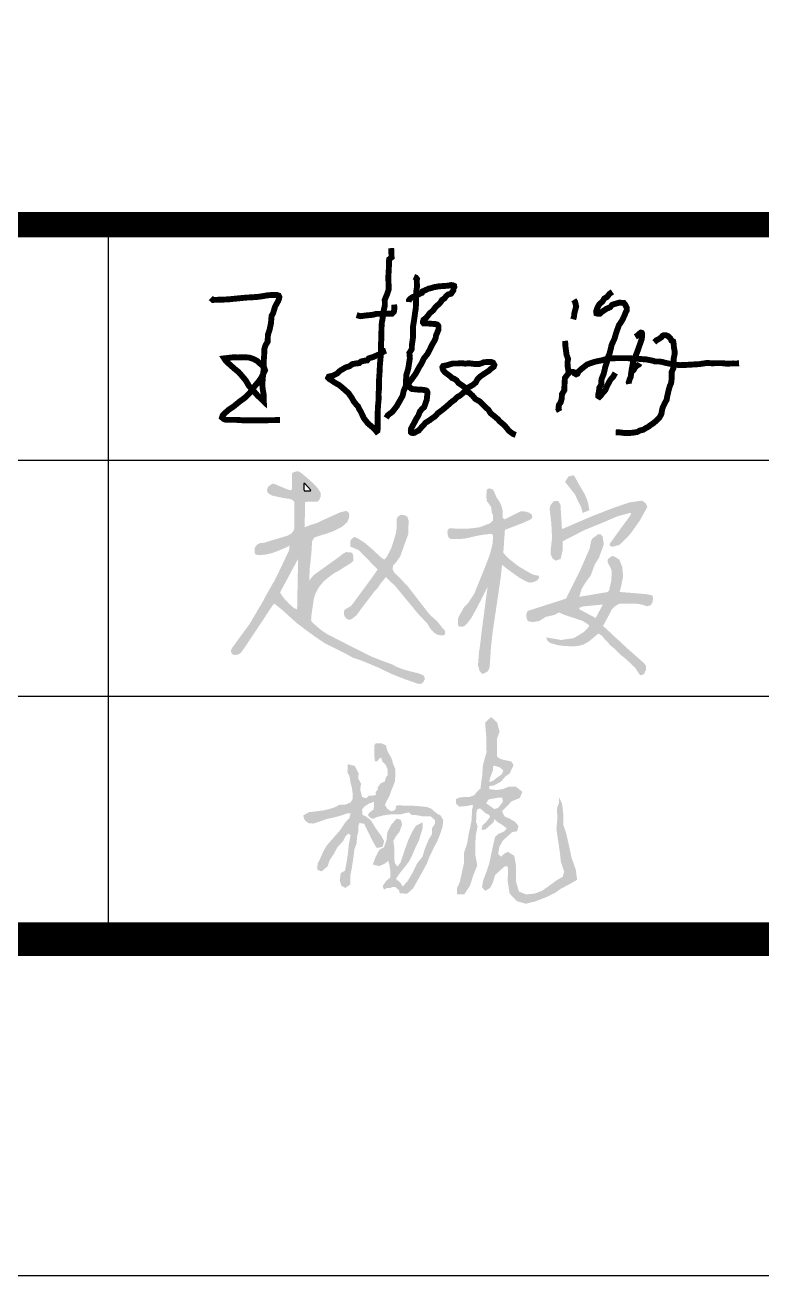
# Model space of a CAD drawing. Header units: millimetres. Extents: x 0 to 420, y 0 to 297.
# Drawn here: x 267.53 to 289.41, y 0 to 37.12 of the extents above; entities that cross this region are included whole.
import ezdxf

# ---------------------------------------------------------------- set-up
doc = ezdxf.new("R2010")
doc.units = ezdxf.units.MM
doc.layers.add('图框', color=7, linetype='Continuous')

# ---------------------------------------------------------------- blocks, each defined once
blk = doc.blocks.new('b')
at = {"const_width": 0.3}
for points in [[(1883.224, 704.845), (1883.244, 704.369), (1883.119, 704.277), (1883.113, 704.088), (1883.103, 703.776), (1883.077, 703.357), (1883.093, 702.939), (1883.09, 702.714), (1883.001, 702.467), (1882.897, 702.216), (1882.9, 701.925), (1882.845, 701.682), (1882.802, 701.463), (1882.782, 701.212), (1882.75, 701.087), (1882.74, 700.946), (1882.73, 700.777), (1882.727, 700.577), (1882.727, 700.39), (1882.727, 700.23), (1882.704, 700.017), (1882.704, 699.837), (1882.704, 699.596), (1882.682, 699.25), (1882.65, 698.915), (1882.634, 698.542), (1882.608, 698.18), (1882.608, 697.724), (1882.579, 697.424), (1882.585, 697.151), (1882.55, 696.792), (1882.54, 696.524), (1882.537, 696.133), (1882.534, 695.832), (1882.539, 695.675), (1882.522, 695.553), (1882.474, 695.516), (1882.384, 695.626), (1882.238, 695.76), (1882.043, 695.922), (1881.836, 696.182), (1881.677, 696.523), (1881.587, 696.667), (1881.539, 696.797), (1881.429, 696.906), (1881.307, 697.06), (1881.218, 697.227), (1881.043, 697.476), (1880.9, 697.597), (1880.754, 697.731), (1880.579, 697.873), (1880.343, 698.008), (1880.229, 698.09), (1880.087, 698.175), (1880.018, 698.24), (1880.051, 698.309), (1880.25, 698.353), (1880.461, 698.459), (1880.636, 698.617), (1880.909, 698.776), (1881.104, 698.837), (1881.246, 698.943), (1881.437, 698.979), (1881.592, 698.991), (1881.685, 699.073), (1881.844, 699.113), (1882.006, 699.134), (1882.083, 699.239), (1882.312, 699.306), (1882.531, 699.407), (1882.688, 699.464), (1882.785, 699.544), (1882.894, 699.607), (1882.963, 699.63)], [(1884.381, 703.386), (1884.483, 703.344), (1884.535, 703.277), (1884.526, 703.175), (1884.538, 702.885), (1884.504, 702.668), (1884.495, 702.371), (1884.492, 702.106), (1884.477, 701.793), (1884.438, 701.539), (1884.392, 701.192), (1884.33, 700.822), (1884.33, 700.271), (1884.276, 699.893), (1884.276, 699.716), (1884.152, 699.515), (1884.176, 699.253), (1884.091, 698.705), (1883.999, 698.402), (1883.976, 698.098), (1883.968, 697.83), (1883.864, 697.588), (1883.803, 697.326), (1883.647, 697.049), (1883.509, 696.807), (1883.284, 696.513), (1883.059, 696.349), (1882.969, 696.206)], [(1884.121, 702.1), (1884.13, 702.196), (1884.194, 702.269), (1884.302, 702.351), (1884.433, 702.395), (1884.523, 702.438), (1884.663, 702.517), (1884.789, 702.569), (1884.818, 702.645), (1884.946, 702.698), (1885.124, 702.782), (1885.297, 702.821), (1885.42, 702.862), (1885.674, 702.903), (1885.974, 702.923), (1886.155, 702.938), (1886.263, 702.967), (1886.348, 702.961), (1886.429, 702.926), (1886.438, 702.868), (1886.403, 702.804), (1886.388, 702.699), (1886.339, 702.629), (1886.278, 702.53), (1886.126, 702.492), (1886.021, 702.398), (1885.93, 702.282), (1885.808, 702.208), (1885.755, 702.114), (1885.688, 702.024), (1885.574, 701.931), (1885.452, 701.805), (1885.35, 701.665), (1885.18, 701.53), (1885.084, 701.393), (1884.985, 701.283), (1884.868, 701.195), (1884.847, 701.125), (1884.845, 701.055), (1884.871, 701.02), (1885.037, 701.015), (1885.224, 701), (1885.32, 700.991), (1885.454, 700.988), (1885.554, 700.962), (1885.597, 700.931), (1885.625, 700.882), (1885.631, 700.822), (1885.63, 700.69), (1885.584, 700.588), (1885.556, 700.511), (1885.513, 700.428), (1885.49, 700.284), (1885.439, 700.147), (1885.33, 699.971), (1885.17, 699.646), (1885.068, 699.456), (1884.886, 699.23), (1884.769, 698.975), (1884.66, 698.808), (1884.478, 698.466), (1884.259, 698.16), (1884.171, 698.058), (1884.112, 697.931), (1884.115, 697.863), (1884.158, 697.77), (1884.27, 697.68), (1884.392, 697.666), (1884.574, 697.648), (1884.765, 697.641), (1884.901, 697.626), (1885.006, 697.606), (1885.038, 697.581), (1885.063, 697.531), (1885.074, 697.476), (1885.061, 697.398), (1885.047, 697.253), (1885.036, 697.118), (1885.002, 697.05), (1884.968, 696.929), (1884.898, 696.749), (1884.796, 696.664), (1884.684, 696.53), (1884.608, 696.328), (1884.49, 696.143), (1884.396, 695.954), (1884.238, 695.666), (1884.221, 695.581), (1884.231, 695.521), (1884.233, 695.476), (1884.26, 695.448), (1884.321, 695.433), (1884.401, 695.444), (1884.487, 695.497), (1884.626, 695.566), (1884.831, 695.802), (1884.991, 695.971), (1885.186, 696.091), (1885.336, 696.206), (1885.446, 696.271), (1885.601, 696.446), (1885.8, 696.59), (1886.057, 696.802), (1886.217, 696.947), (1886.337, 697.052), (1886.457, 697.127), (1886.572, 697.257), (1886.741, 697.347), (1886.906, 697.501), (1887.162, 697.762), (1887.362, 697.872), (1887.522, 697.997), (1887.617, 698.171), (1887.767, 698.321), (1887.952, 698.446), (1888.198, 698.607), (1888.313, 698.712), (1888.443, 698.807), (1888.478, 698.897), (1888.408, 699.017), (1888.318, 699.052), (1888.123, 699.052), (1887.938, 699.037), (1887.843, 698.992), (1887.713, 698.952), (1887.463, 698.952), (1887.173, 698.987), (1887.003, 698.967), (1886.793, 698.992), (1886.573, 698.972), (1886.343, 698.972), (1886.073, 698.887), (1885.867, 698.845), (1885.831, 698.782), (1885.846, 698.701), (1885.884, 698.617), (1885.968, 698.523), (1886.207, 698.341), (1886.308, 698.244), (1886.441, 698.192), (1886.557, 698.111), (1886.641, 697.989), (1886.865, 697.838), (1887.006, 697.733), (1887.09, 697.621), (1887.129, 697.512), (1887.209, 697.477), (1887.297, 697.4), (1887.36, 697.344), (1887.504, 697.172), (1887.729, 697.046), (1887.866, 696.919), (1888.058, 696.714), (1888.166, 696.633), (1888.282, 696.445), (1888.462, 696.302), (1888.65, 696.141), (1888.766, 696.015), (1888.97, 695.846), (1889.102, 695.696), (1889.215, 695.551), (1889.429, 695.388), (1889.567, 695.344)], [(1874.039, 702.309), (1874.142, 702.21), (1874.3, 702.214), (1874.453, 702.219), (1874.665, 702.225), (1874.961, 702.241), (1875.186, 702.264), (1875.415, 702.286), (1875.644, 702.309), (1875.892, 702.331), (1876.153, 702.344), (1876.458, 702.367), (1876.724, 702.407), (1876.917, 702.443), (1877.133, 702.461), (1877.398, 702.466), (1877.493, 702.43), (1877.529, 702.362), (1877.515, 702.268), (1877.461, 702.138), (1877.353, 701.945), (1877.304, 701.846), (1877.213, 701.535), (1877.139, 701.407), (1877.123, 701.27), (1877.104, 701.028), (1877.036, 700.697), (1876.949, 700.436), (1876.934, 700.083), (1876.828, 699.909), (1876.763, 699.7), (1876.759, 699.405), (1876.729, 699.028), (1876.729, 698.844), (1876.732, 698.647), (1876.707, 698.497), (1876.688, 698.236), (1876.661, 697.914), (1876.681, 697.685), (1876.727, 697.416), (1876.74, 697.042), (1876.412, 697.357), (1876.195, 697.606), (1875.979, 697.836), (1875.827, 698.104), (1875.637, 698.333), (1875.453, 698.54), (1875.255, 698.701), (1874.946, 698.973), (1874.79, 699.129), (1874.721, 699.235), (1874.992, 699.267), (1875.195, 699.29), (1875.416, 699.281), (1875.692, 699.295), (1875.991, 699.276), (1876.235, 699.194), (1876.42, 699.092), (1876.544, 698.973), (1876.659, 698.881), (1876.76, 698.752), (1876.802, 698.628), (1876.701, 698.426), (1876.59, 698.219), (1876.456, 698.033), (1876.304, 697.854), (1876.176, 697.693), (1876.047, 697.509), (1875.793, 697.245), (1875.507, 697.038), (1875.204, 696.79), (1874.946, 696.615), (1874.752, 696.445), (1874.647, 696.332), (1874.609, 696.225), (1874.702, 696.148), (1874.819, 696.106), (1875.3, 696.109), (1875.639, 696.087), (1876.013, 696.084), (1876.41, 696.086), (1876.773, 696.081), (1877.075, 696.092), (1877.403, 696.094), (1877.555, 696.094)], [(1892.521, 702.215), (1892.587, 702.11), (1892.614, 701.997), (1892.641, 701.859), (1892.59, 701.689), (1892.545, 701.516), (1892.536, 701.375), (1892.491, 701.222)], [(1894.485, 702.62), (1894.336, 702.517), (1894.205, 702.354), (1894.079, 702.288), (1893.985, 702.134), (1893.812, 701.98), (1893.714, 701.789), (1893.658, 701.63), (1893.672, 701.527), (1893.751, 701.504), (1893.859, 701.513), (1893.948, 701.602), (1894.185, 701.759), (1894.358, 701.833), (1894.489, 701.969), (1894.677, 702.026), (1894.829, 702.068), (1894.976, 702.063), (1895.06, 702.063), (1895.128, 701.984), (1895.17, 701.895), (1895.222, 701.806), (1895.221, 701.681), (1895.163, 701.58), (1895.114, 701.448), (1895.01, 701.223), (1894.926, 701.077), (1894.825, 700.938), (1894.724, 700.663), (1894.641, 700.408), (1894.594, 700.238), (1894.449, 699.927), (1894.351, 699.506), (1894.226, 699.205), (1894.206, 699.04), (1894.128, 698.812), (1894.045, 698.458), (1893.996, 698.336), (1893.943, 698.206), (1893.922, 698.088), (1893.922, 697.929), (1893.898, 697.868), (1893.825, 697.75), (1893.812, 697.648), (1893.793, 697.508), (1893.767, 697.405), (1893.772, 697.313), (1893.827, 697.28), (1893.91, 697.363), (1893.996, 697.481), (1894.122, 697.614), (1894.161, 697.707), (1894.211, 697.822), (1894.377, 698.137), (1894.521, 698.298), (1894.636, 698.493)], [(1881.463, 701.437), (1881.649, 701.381), (1881.904, 701.415), (1882.138, 701.437), (1882.323, 701.459), (1882.472, 701.503), (1882.694, 701.503), (1883.054, 701.507), (1883.261, 701.507), (1883.361, 701.6), (1883.391, 701.8), (1883.372, 701.974)], [(1892.079, 700.128), (1892.092, 699.866), (1892.121, 699.648), (1892.151, 699.424), (1892.23, 699.208), (1892.2, 699.025), (1892.209, 698.831), (1892.236, 698.658), (1892.269, 698.493), (1892.16, 698.361), (1892.07, 698.238), (1892.056, 698.059), (1892.046, 697.844), (1892.037, 697.613), (1891.919, 697.415), (1891.905, 697.188), (1891.855, 697.001), (1891.76, 696.863), (1891.738, 696.641), (1891.797, 696.535)], [(1896.619, 700.053), (1896.73, 700.156), (1896.869, 700.231), (1896.971, 700.303), (1897.038, 700.379), (1897.105, 700.414), (1897.204, 700.414), (1897.329, 700.361), (1897.387, 700.307), (1897.458, 700.223), (1897.49, 700.142), (1897.579, 700.098), (1897.606, 699.964), (1897.619, 699.781), (1897.65, 699.629), (1897.664, 699.504), (1897.601, 699.203), (1897.601, 699.003), (1897.588, 698.73), (1897.507, 698.548), (1897.503, 698.198), (1897.476, 697.979), (1897.404, 697.814), (1897.355, 697.636), (1897.275, 697.295), (1897.248, 697.134), (1897.15, 696.951), (1897.038, 696.715), (1896.975, 696.392), (1896.881, 696.227), (1896.756, 696.093), (1896.591, 695.95), (1896.417, 695.834), (1896.322, 695.759), (1896.172, 695.677), (1896.062, 695.606), (1895.892, 695.566), (1895.747, 695.488), (1895.55, 695.456), (1895.306, 695.433), (1895.077, 695.441), (1894.861, 695.468), (1894.656, 695.476)], [(1895.653, 700.332), (1895.766, 700.4), (1895.829, 700.472), (1895.933, 700.548), (1895.978, 700.539), (1896.001, 700.499), (1896.001, 700.391), (1895.978, 700.219), (1895.888, 699.957), (1895.802, 699.705), (1895.666, 699.351), (1895.54, 699.076), (1895.499, 698.827), (1895.472, 698.688), (1895.445, 698.512), (1895.418, 698.289), (1895.368, 698.181), (1895.318, 698.014), (1895.332, 697.933)], [(1892.373, 698.557), (1892.509, 698.538), (1892.556, 698.467), (1892.64, 698.423), (1892.706, 698.453), (1892.774, 698.576), (1892.911, 698.701), (1893.206, 698.929), (1893.433, 699.011), (1893.635, 699.073), (1894.012, 699.15), (1894.17, 699.204), (1894.358, 699.226), (1894.67, 699.245), (1895.205, 699.248), (1895.429, 699.234), (1895.7, 699.218), (1896.227, 699.18), (1896.563, 699.112), (1896.664, 699.074), (1896.875, 699.074), (1897.019, 699.055), (1897.183, 699.008), (1897.49, 698.945), (1897.607, 698.894), (1897.749, 698.91), (1897.916, 698.891), (1898.189, 698.899), (1898.594, 698.924), (1898.914, 698.943), (1899.312, 699.003), (1899.54, 698.986), (1899.745, 698.99), (1899.905, 698.99), (1900.064, 698.992), (1900.314, 698.965), (1900.457, 698.971), (1900.628, 698.978), (1900.75, 698.973), (1900.936, 698.982)], [(1895.481, 698.567), (1895.573, 698.649), (1895.633, 698.763), (1895.722, 698.858), (1895.839, 698.924), (1895.874, 698.984)]]:
    blk.add_lwpolyline(points, dxfattribs=at)
blk = doc.blocks.new('赵桉')
h = blk.add_hatch(color=256)
h.paths.add_polyline_path([(18.393, -56.42), (17.965, -56.033), (17.781, -55.885), (17.724, -55.848), (17.702, -55.875), (16.826, -57.193), (16.744, -57.305), (16.658, -57.362), (16.574, -57.372), (16.505, -57.362), (16.467, -57.321), (16.449, -57.284), (16.449, -57.231), (16.473, -57.173), (17, -56.452), (17.402, -55.772), (17.457, -55.659), (17.681, -55.266), (17.745, -55.158), (17.906, -54.828), (18.172, -54.267), (18.182, -54.205), (18.186, -54.127), (18.081, -54.183), (17.972, -54.23), (17.806, -54.297), (17.645, -54.355), (17.487, -54.389), (17.374, -54.404), (17.262, -54.404), (17.186, -54.395), (17.158, -54.361), (17.149, -54.318), (17.149, -54.242), (17.157, -54.176), (17.226, -54.096), (17.314, -54.051), (17.426, -54.043), (17.752, -53.943), (18.128, -53.832), (18.233, -53.771), (18.308, -53.688), (18.33, -53.609), (18.326, -53.494), (18.329, -53.192), (18.329, -52.838), (18.308, -52.806), (18.24, -52.754), (18.176, -52.739), (18.033, -52.72), (17.823, -52.676), (17.667, -52.64), (17.569, -52.586), (17.524, -52.537), (17.519, -52.461), (17.556, -52.369), (17.682, -52.288), (17.74, -52.299), (17.867, -52.351), (18.114, -52.455), (18.229, -52.486), (18.261, -52.45), (18.26, -51.986), (18.291, -51.959), (18.365, -51.929), (18.452, -51.919), (18.569, -51.998), (18.718, -52.127), (18.888, -52.278), (19.017, -52.414), (19.106, -52.552), (19.116, -52.61), (19.102, -52.705), (19.059, -52.781), (19.013, -52.822), (18.907, -52.823), (18.755, -52.827), (18.646, -52.828), (18.639, -53.373), (18.64, -53.581), (18.788, -53.523), (19.029, -53.444), (19.126, -53.394), (19.69, -53.139), (19.856, -53.1), (19.935, -53.131), (19.962, -53.213), (19.946, -53.317), (19.901, -53.429), (19.737, -53.574), (19.5, -53.694), (19.275, -53.775), (19.091, -53.828), (18.939, -53.882), (18.9, -53.916), (18.87, -53.968), (18.855, -54.018), (18.848, -54.14), (18.833, -54.374), (18.803, -54.649), (18.786, -54.797), (18.768, -55.167), (18.901, -55.003), (19.683, -54.441), (19.762, -54.377), (19.862, -54.318), (20.023, -54.332), (20.057, -54.361), (20.076, -54.426), (20.08, -54.49), (20.078, -54.584), (20.024, -54.634), (19.906, -54.708), (19.78, -54.786), (19.657, -54.865), (19.507, -54.945), (19.389, -55.034), (19.213, -55.175), (19.076, -55.333), (19.009, -55.446), (18.966, -55.528), (18.913, -55.67), (18.84, -56.163), (18.826, -56.352), (18.868, -56.412), (19.102, -56.616), (19.27, -56.733), (19.574, -56.891), (20.181, -57.203), (20.62, -57.42), (21.038, -57.583), (21.226, -57.647), (21.353, -57.72), (21.581, -57.808), (21.886, -57.886), (22.023, -57.918), (22.168, -57.98), (22.207, -58.078), (22.158, -58.18), (22.086, -58.233), (21.973, -58.221), (21.836, -58.17), (21.619, -58.094), (21.466, -58.036), (21.183, -57.921), (20.854, -57.759), (20.603, -57.654), (20.31, -57.534), (20.061, -57.451), (19.87, -57.342), (19.616, -57.216), (19.442, -57.129), (19.23, -57.023), (19.043, -56.896), (18.767, -56.703), (18.548, -56.537)])
h.paths.add_polyline_path([(18.411, -56.016), (18.318, -55.983), (18.164, -55.845), (17.996, -55.661), (17.903, -55.518), (18.441, -54.518)], flags=16)
h.paths.add_polyline_path([(18.621, -52.499), (18.607, -52.448), (18.613, -52.28), (18.64, -52.28), (18.72, -52.376), (18.819, -52.481), (18.805, -52.499)], flags=16)
h = blk.add_hatch(color=256)
h.paths.add_polyline_path([(20.997, -54.542), (20.902, -54.476), (20.768, -54.351), (20.652, -54.242), (20.53, -54.137), (20.415, -54.039), (20.302, -53.969), (20.186, -53.898), (20.103, -53.869), (20.015, -53.945), (19.994, -53.99), (19.99, -54.038), (19.99, -54.154), (20.231, -54.258), (20.803, -54.832), (20.705, -54.977), (20.558, -55.181), (20.073, -55.84), (20.002, -55.928), (19.833, -56.017), (19.804, -56.07), (19.804, -56.131), (19.804, -56.179), (19.829, -56.239), (19.871, -56.285), (19.915, -56.319), (19.984, -56.329), (20.047, -56.295), (20.177, -56.192), (20.301, -56.02), (20.487, -55.774), (20.69, -55.506), (20.781, -55.415), (20.886, -55.261), (21.013, -55.103), (21.045, -55.062), (21.325, -55.329), (22.002, -56.149), (22.274, -56.437), (22.383, -56.615), (22.471, -56.703), (22.565, -56.766), (22.689, -56.793), (22.752, -56.793), (22.79, -56.766), (22.809, -56.735), (22.797, -56.649), (22.71, -56.55), (22.57, -56.373), (22.34, -56.167), (21.686, -55.321), (21.292, -54.917), (21.245, -54.822), (21.263, -54.71), (21.341, -54.632), (21.471, -54.449), (21.56, -54.202), (21.708, -53.795), (21.723, -53.382), (21.681, -53.269), (21.64, -53.24), (21.585, -53.225), (21.531, -53.212), (21.468, -53.223), (21.427, -53.249), (21.389, -53.283), (21.369, -53.342), (21.369, -53.451), (21.369, -53.531), (21.369, -53.587), (21.358, -53.661), (21.345, -53.75), (21.306, -53.885), (21.262, -54.035), (21.227, -54.142), (21.19, -54.24), (21.141, -54.331), (21.07, -54.464)])
h.paths.add_polyline_path([(24.459, -55.044), (24.496, -54.695), (24.651, -54.822), (24.996, -55.07), (25.206, -55.186), (25.29, -55.22), (25.358, -55.223), (25.452, -55.201), (25.524, -55.169), (25.594, -55.095), (25.588, -55.022), (25.419, -54.99), (25.265, -54.905), (24.978, -54.736), (24.7, -54.516), (24.533, -54.344), (24.577, -53.707), (24.581, -53.658), (24.826, -53.565), (25.107, -53.458), (25.364, -53.341), (25.397, -53.272), (25.372, -53.202), (25.311, -53.156), (25.215, -53.121), (25.103, -53.109), (25.05, -53.109), (24.57, -53.346), (24.514, -53.302), (24.514, -53.106), (24.494, -53.007), (24.455, -52.887), (24.402, -52.8), (24.325, -52.68), (24.262, -52.527), (24.221, -52.461), (24.127, -52.428), (24.06, -52.447), (24.037, -52.485), (24.031, -52.684), (24.042, -52.803), (24.171, -52.978), (24.191, -53.152), (24.224, -53.209), (24.228, -53.385), (24.138, -53.464), (24.003, -53.516), (23.84, -53.579), (23.566, -53.618), (23.318, -53.623), (23.125, -53.623), (22.938, -53.608), (22.885, -53.659), (22.873, -53.727), (22.889, -53.839), (22.925, -53.905), (22.98, -53.93), (23.345, -53.925), (23.552, -53.884), (23.771, -53.831), (23.975, -53.798), (24.19, -53.778), (24.228, -53.815), (24.218, -54.053), (24.14, -54.372), (24.024, -54.678), (23.918, -54.946), (23.736, -55.391), (23.667, -55.559), (23.493, -55.826), (23.37, -55.95), (23.252, -56.157), (23.196, -56.267), (23.185, -56.379), (23.193, -56.476), (23.206, -56.52), (23.261, -56.537), (23.316, -56.532), (23.374, -56.516), (23.454, -56.444), (23.585, -56.272), (23.706, -56.053), (23.899, -55.686), (24.009, -55.466), (24.065, -55.355), (23.881, -56.748), (23.85, -57.029), (23.813, -57.282), (23.791, -57.544), (23.782, -57.683), (23.831, -57.853), (23.893, -57.923), (23.953, -57.923), (24.078, -57.853), (24.128, -57.739), (24.166, -57.145), (24.214, -56.71), (24.404, -55.433)])
h.paths.add_polyline_path([(27.491, -55.875), (27.275, -56.274), (26.796, -56.02), (26.794, -55.971), (26.906, -55.931)], flags=16)
h.paths.add_polyline_path([(27.855, -55.924), (27.969, -55.852), (28.198, -55.852), (28.501, -55.854), (28.595, -55.865), (28.728, -55.901), (28.786, -55.928), (28.905, -55.899), (28.963, -55.812), (28.979, -55.683), (28.958, -55.603), (28.788, -55.569), (28.425, -55.537), (28.13, -55.515), (27.99, -55.5), (28.033, -55.323), (28.09, -55.043), (28.065, -54.758), (27.976, -54.54), (27.845, -54.459), (27.769, -54.431), (27.672, -54.498), (27.635, -54.541), (27.636, -54.63), (27.697, -54.748), (27.743, -54.831), (27.752, -54.954), (27.737, -55.18), (27.679, -55.44), (27.641, -55.504), (26.789, -55.645), (26.863, -55.402), (26.971, -55.227), (27.129, -55.013), (27.249, -54.689), (27.371, -54.494), (27.518, -54.093), (27.484, -53.86), (27.427, -53.794), (27.343, -53.794), (27.169, -53.924), (27.135, -54.007), (27.102, -54.198), (26.825, -54.838), (26.392, -55.702), (25.257, -56.065), (25.217, -56.155), (25.224, -56.294), (25.266, -56.368), (25.404, -56.398), (25.606, -56.363), (25.788, -56.243), (26.049, -56.185), (26.185, -56.113), (26.37, -56.19), (26.886, -56.361), (27.081, -56.484), (27.075, -56.534), (26.913, -56.699), (26.624, -56.873), (26.244, -56.927), (25.814, -56.851), (25.829, -56.937), (25.918, -57.013), (26.151, -57.08), (26.358, -57.108), (26.628, -57.115), (26.782, -57.1), (26.912, -57.062), (27.065, -56.978), (27.362, -56.733), (27.467, -56.807), (27.559, -56.921), (27.672, -57.03), (27.68, -57.069), (27.788, -57.144), (28.03, -57.381), (28.167, -57.487), (28.294, -57.606), (28.45, -57.754), (28.569, -57.94), (28.605, -57.976), (28.708, -57.945), (28.772, -57.799), (28.77, -57.69), (28.701, -57.606), (28.209, -57.172), (27.99, -56.966), (27.84, -56.833), (27.634, -56.635), (27.495, -56.51), (27.704, -56.124), (27.753, -56.02)])
h.paths.add_polyline_path([(28.313, -53.152), (28.33, -53.188), (28.259, -53.295), (28.083, -53.531), (27.693, -54.072), (27.698, -54.133), (27.76, -54.163), (27.964, -54.111), (28.062, -54.033), (28.307, -53.778), (28.587, -53.383), (28.81, -52.978), (28.758, -52.867), (28.656, -52.792), (28.276, -52.845), (27.764, -53.022), (27.168, -53.253), (26.274, -53.638), (26.23, -52.905), (26.156, -52.797), (26.018, -52.814), (25.929, -52.936), (25.909, -53.042), (25.926, -53.194), (25.956, -53.445), (25.971, -53.672), (25.978, -53.913), (25.943, -54.231), (25.943, -54.391), (25.991, -54.505), (26.082, -54.572), (26.233, -54.526), (26.293, -54.28), (26.298, -53.997), (26.971, -53.652), (27.48, -53.448), (27.913, -53.26)])
h.paths.add_polyline_path([(27.043, -52.832), (26.951, -52.601), (26.806, -52.357), (26.63, -52.037), (26.468, -52.073), (26.367, -52.237), (26.647, -52.589), (26.851, -53.001), (26.887, -53.156), (27.089, -53.077)])
for p, q in [((18.613, -52.283), (18.607, -52.448)), ((18.64, -52.28), (18.613, -52.28)), ((18.72, -52.376), (18.64, -52.28)), ((18.607, -52.448), (18.621, -52.499)), ((18.621, -52.499), (18.805, -52.499)), ((18.819, -52.481), (18.72, -52.376)), ((18.805, -52.499), (18.819, -52.481))]:
    blk.add_line(p, q)
blk = doc.blocks.new('A$C41152480')
blk.add_blockref('赵桉', (-21.686, 55.321))

msp = doc.modelspace()

# ---------------------------------------------------------------- hatches: boundary and pattern name
h = msp.add_hatch(color=256)
h.paths.add_polyline_path([(278.285, 13.864), (278.21, 13.977), (278.268, 14.103), (278.343, 14.239), (278.408, 14.421), (278.505, 14.657), (278.526, 14.896), (278.517, 15.054), (278.451, 15.205), (278.426, 15.318), (278.38, 15.416), (278.311, 15.53), (278.263, 15.654), (278.245, 15.746), (278.107, 15.812), (277.942, 15.812), (277.897, 15.746), (277.897, 15.615), (277.899, 15.411), (277.915, 15.272), (277.981, 15.272), (278.045, 15.359), (278.114, 15.384), (278.116, 15.313), (278.161, 15.24), (278.24, 15.162), (278.295, 15.023), (278.293, 14.858), (278.244, 14.803), (278.208, 14.677), (278.084, 14.62), (278.001, 14.508), (278.001, 14.435), (277.937, 14.366), (277.944, 14.274), (277.869, 14.259), (277.744, 14.259), (277.65, 14.176), (277.533, 14.217), (277.479, 14.435), (277.503, 14.615), (277.416, 14.77), (277.432, 14.907), (277.317, 15.138), (277.108, 15.188), (277.1, 14.955), (277.166, 14.81), (277.192, 14.635), (277.231, 14.485), (277.253, 14.323), (277.253, 14.156), (277.192, 14.055), (277.047, 13.993), (276.849, 13.98), (276.735, 13.914), (276.616, 13.874), (276.396, 13.817), (276.154, 13.787), (275.961, 13.765), (275.785, 13.668), (275.825, 13.536), (275.939, 13.439), (276.084, 13.426), (276.278, 13.488), (276.502, 13.567), (276.717, 13.611), (276.933, 13.672), (277.113, 13.734), (277.192, 13.729), (277.157, 13.593), (277.026, 13.448), (276.877, 13.225), (276.665, 12.982), (276.491, 12.784), (276.392, 12.616), (276.317, 12.448), (276.212, 12.225), (276.205, 12.057), (276.33, 12.007), (276.51, 12.156), (276.572, 12.343), (276.696, 12.523), (276.796, 12.715), (276.976, 12.914), (277.032, 13.032), (277.119, 13.132), (277.193, 13.082), (277.138, 12.796), (277.113, 12.541), (277.075, 12.287), (277.026, 12.026), (276.901, 11.957), (276.87, 11.746), (276.92, 11.578), (277.041, 11.518), (277.189, 11.622), (277.189, 11.908), (277.227, 12.095), (277.277, 12.413), (277.31, 12.677), (277.376, 12.842), (277.381, 13.045), (277.425, 13.188), (277.42, 13.336), (277.453, 13.446), (277.596, 13.419), (277.662, 13.281), (277.805, 12.99), (277.904, 12.809), (277.969, 12.699), (278.145, 12.738), (278.189, 12.908), (278.101, 13.062), (277.925, 13.309), (277.788, 13.534), (277.634, 13.649), (277.541, 13.682), (277.535, 13.847), (277.596, 13.924), (277.744, 14.023), (277.893, 14.072), (277.89, 13.958), (277.871, 13.837), (277.769, 13.77), (277.703, 13.684), (277.743, 13.632), (277.792, 13.58), (277.873, 13.572), (277.991, 13.626), (278.154, 13.665), (278.317, 13.694), (278.45, 13.7), (278.698, 13.7), (278.796, 13.733), (278.918, 13.756), (279.018, 13.678), (279.136, 13.678), (279.338, 13.64), (279.571, 13.64), (279.7, 13.529), (279.7, 13.426), (279.613, 13.293), (279.605, 13.106), (279.518, 12.965), (279.396, 12.676), (279.331, 12.451), (279.163, 12.238), (279.041, 11.982), (278.889, 11.723), (278.74, 11.556), (278.677, 11.665), (278.539, 11.786), (278.66, 11.963), (278.824, 12.165), (278.94, 12.32), (279.022, 12.484), (279.134, 12.751), (279.22, 12.919), (279.332, 13.29), (279.332, 13.462), (279.134, 13.363), (279.022, 13.186), (278.897, 12.915), (278.798, 12.635), (278.677, 12.269), (278.578, 12.148), (278.505, 12.264), (278.487, 12.419), (278.487, 12.579), (278.487, 12.742), (278.462, 12.906), (278.531, 13.04), (278.647, 13.186), (278.72, 13.393), (278.69, 13.535), (278.561, 13.574), (278.401, 13.393), (278.285, 13.173), (278.258, 12.935), (278.215, 12.813), (278.186, 12.724), (278.049, 12.649), (277.936, 12.438), (277.851, 12.211), (278.04, 12.164), (278.207, 12.235), (278.306, 12.319), (278.343, 12.22), (278.368, 12.071), (278.368, 11.907), (278.369, 11.825), (278.24, 11.712), (278.143, 11.566), (278.185, 11.464), (278.27, 11.513), (278.367, 11.513), (278.429, 11.54), (278.532, 11.54), (278.631, 11.446), (278.653, 11.355), (278.875, 11.348), (279.052, 11.507), (279.204, 11.779), (279.311, 11.968), (279.459, 12.242), (279.539, 12.452), (279.664, 12.707), (279.769, 12.914), (279.842, 13.085), (279.924, 13.331), (279.944, 13.534), (279.851, 13.683), (279.794, 13.697), (279.706, 13.765), (279.588, 13.867), (279.469, 13.916), (279.29, 13.936), (279.111, 13.952), (278.883, 13.957), (278.798, 13.96), (278.75, 13.961), (278.586, 13.969), (278.533, 13.943), (278.544, 13.887), (278.495, 13.818), (278.398, 13.79)])
h.paths.add_polyline_path([(282.294, 14.368), (282.105, 14.517), (281.882, 14.517), (281.699, 14.446), (281.517, 14.423), (281.317, 14.448), (281.317, 14.543), (281.451, 14.557), (281.657, 14.671), (281.788, 14.823), (281.922, 14.92), (282.032, 15.168), (281.961, 15.27), (281.796, 15.304), (281.646, 15.341), (281.535, 15.415), (281.535, 15.719), (281.535, 15.935), (281.616, 16.154), (281.544, 16.428), (281.364, 16.59), (281.187, 16.417), (281.22, 15.994), (281.229, 15.546), (281.121, 15.156), (281.1, 14.844), (281.071, 14.652), (281.051, 14.468), (280.957, 14.382), (280.863, 14.268), (280.732, 14.219), (280.45, 14.206), (280.327, 14.157), (280.319, 14.022), (280.414, 13.929), (280.626, 13.945), (280.787, 13.977), (280.831, 13.967), (280.799, 13.835), (280.787, 13.535), (280.743, 13.308), (280.695, 13.107), (280.655, 12.838), (280.563, 12.568), (280.563, 12.276), (280.503, 12.001), (280.436, 11.688), (280.355, 11.521), (280.355, 11.323), (280.563, 11.323), (280.74, 11.587), (280.832, 11.886), (280.954, 12.18), (280.893, 12.51), (280.897, 12.818), (280.907, 13.059), (280.964, 13.35), (280.914, 13.485), (280.931, 13.599), (280.931, 13.737), (280.948, 13.841), (281.033, 13.883), (281.091, 13.831), (281.209, 13.726), (281.294, 13.695), (281.336, 13.644), (281.29, 13.566), (281.191, 13.447), (281.111, 13.382), (281.077, 13.246), (281.191, 13.248), (281.331, 13.372), (281.453, 13.488), (281.453, 13.564), (281.563, 13.466), (281.729, 13.365), (281.826, 13.283), (281.759, 13.194), (281.588, 13.124), (281.484, 13.032), (281.407, 12.706), (281.31, 12.24), (281.223, 11.988), (281.126, 11.727), (281.095, 11.539), (281.192, 11.429), (281.34, 11.522), (281.405, 11.649), (281.488, 11.905), (281.619, 12.023), (281.773, 12.158), (281.856, 12.158), (281.871, 12.006), (281.854, 11.738), (281.914, 11.35), (282.127, 11.125), (282.391, 11.048), (282.676, 11.116), (283, 11.24), (283.26, 11.367), (283.443, 11.495), (283.728, 11.648), (283.92, 11.759), (283.88, 12.053), (283.754, 12.408), (283.684, 12.741), (283.598, 13.124), (283.51, 13.385), (283.506, 13.725), (283.472, 14.014), (283.384, 14.203), (283.384, 14.052), (283.317, 13.872), (283.334, 13.578), (283.304, 13.268), (283.334, 13.05), (283.371, 12.811), (283.409, 12.551), (283.434, 12.295), (283.535, 12.002), (283.493, 11.847), (283.321, 11.75), (283.039, 11.543), (282.865, 11.425), (282.653, 11.347), (282.396, 11.323), (282.191, 11.412), (282.107, 11.697), (282.107, 12.164), (282.053, 12.47), (281.867, 12.587), (281.752, 12.53), (281.664, 12.442), (281.574, 12.525), (281.609, 12.728), (281.706, 12.914), (281.863, 13.058), (281.993, 13.176), (282.136, 13.198), (282.175, 13.356), (282.075, 13.482), (281.916, 13.571), (281.761, 13.644), (281.69, 13.793), (281.839, 13.948), (281.975, 14.087), (282.22, 14.187)])
h.paths.add_polyline_path([(281.29, 14.142), (281.569, 14.193), (281.692, 14.191), (281.719, 14.08), (281.65, 13.985), (281.572, 13.892), (281.457, 13.855), (281.339, 13.946), (281.216, 14.027)], flags=16)
h.paths.add_polyline_path([(281.308, 14.659), (281.335, 14.787), (281.424, 15.012), (281.424, 15.125), (281.461, 15.143), (281.624, 15.093), (281.731, 15.004), (281.679, 14.886), (281.553, 14.802), (281.424, 14.693)], flags=16)

# ---------------------------------------------------------------- linework, layer by layer
for p, q in [((270, 10), (270, 31.2)), ((410, 24.2), (125, 24.2)), ((280, 24.2), (240, 24.2)), ((410, 17.2), (125, 17.2))]:
    msp.add_line(p, q)
at = {"flags": 128}
msp.add_lwpolyline([(420, 0), (0, 0), (0, 297), (420, 297)], close=True, dxfattribs=at)
at = {"const_width": 1, "flags": 128}
msp.add_lwpolyline([(410, 287), (25, 287), (25, 10), (410, 10)], close=True, dxfattribs=at)
at = {"const_width": 0.75}
msp.add_lwpolyline([(410, 31.2), (25, 31.2), (25, 10)], dxfattribs=at)

# ---------------------------------------------------------------- block references
at = {"xscale": 0.5832000000000221, "yscale": 0.5832000000000221, "zscale": 0.5832000000000221}
msp.add_blockref('b', (-819.898, -380.562), dxfattribs=at)
at = {"layer": '图框'}
msp.add_blockref('A$C41152480', (278.88, 20.481), dxfattribs=at)

doc.saveas('drawing.dxf')
